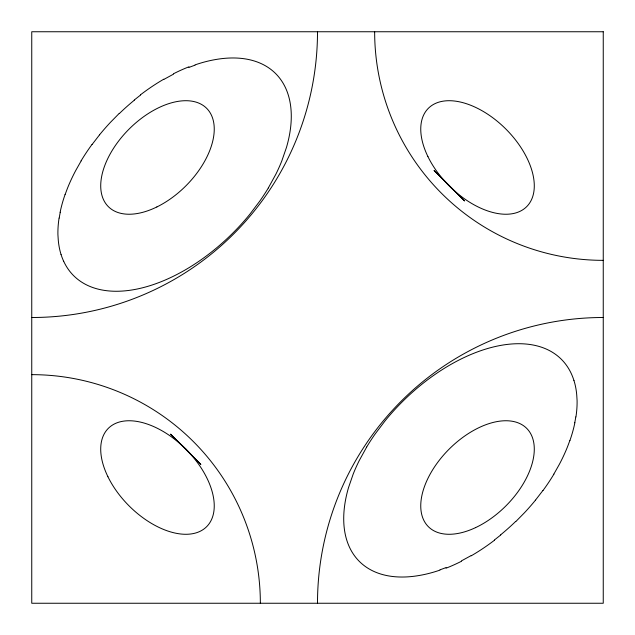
<?xml version="1.0" encoding="UTF-8"?>
<svg xmlns="http://www.w3.org/2000/svg" width="635" height="635" viewBox="0 0 635 635"><rect width="100%" height="100%" fill="white"/><g stroke="black" fill="none" stroke-linecap="round" stroke-linejoin="round"><path stroke-width="0.95" d="M65.095 194.604L67.35 188.571A141.526 81.701 -45 0 1 75.708 170.561L81.185 160.853M569.905 440.396L567.65 446.429A141.526 81.701 -45 0 1 559.292 464.439L553.815 474.147M268.335 187.952L275.796 174.355A140.51 81.129 -45 0 0 281.829 160.869L286.456 147.471A140.47 81.097 -45 0 0 289.544 134.549A144.669 83.518 -45 0 0 291.092 122.198A142.867 82.486 -45 0 0 215.789 59.515A144.256 83.312 -45 0 0 209.963 60.65A141.724 81.788 -45 0 0 195.072 64.873M366.665 447.048L359.204 460.645A140.51 81.129 -45 0 0 353.171 474.131L348.544 487.529A140.47 81.097 -45 0 0 345.456 500.451A144.669 83.518 -45 0 0 343.908 512.802A142.875 82.486 -45 0 0 419.211 575.485A144.256 83.312 -45 0 0 425.037 574.35A141.724 81.788 -45 0 0 439.928 570.127M92.075 144.518L99.576 134.803M542.925 490.482L535.424 500.197M119.142 113.49L110.411 122.38A140.549 81.129 -45 0 0 99.56 134.795M515.858 521.51L524.589 512.62A140.549 81.129 -45 0 0 535.44 500.205M134.255 100.02L140.589 95.012M500.745 534.98L494.411 539.988M163.806 79.438L173.411 74.208M471.194 555.561L461.589 560.792M317.5 31.75A285.75 285.75 0 0 1 31.75 317.5M31.75 374.65A228.6 228.6 0 0 1 260.35 603.25M317.5 603.25A285.75 285.75 0 0 1 603.25 317.5M603.25 260.35A228.6 228.6 0 0 1 374.65 31.75M60.119 212.304A141.661 81.788 -45 0 1 65.032 194.62M59.222 218.043A145.709 84.003 -45.1 0 1 60.261 212.249M59.063 218.099A141.367 81.701 -44.9 0 0 57.92 234.656L58.253 239.887A141.454 81.677 -45 0 0 61.031 254.452M63.667 261.295A144.375 83.352 -45 0 1 61.039 254.444M63.683 261.287A142.867 82.486 -45 0 0 233.22 232.68A144.653 83.51 -45 0 0 238.998 226.695A140.486 81.105 -45 0 0 249.801 214.297L259.675 201.255A140.486 81.113 -45 0 0 268.343 187.952M188.865 67.469A145.534 83.86 -44.9 0 1 195.016 65.191M173.411 73.795A141.43 81.891 -45.1 0 1 188.952 66.81M140.494 94.798A142.637 82.907 -45.1 0 1 163.774 79.2M119.261 113.625A141.216 81.256 -45 0 1 134.342 100.179M81.097 160.838A140.835 81.463 -45 0 1 91.988 144.486M574.881 422.696A141.661 81.788 -45 0 1 569.968 440.38M575.778 416.957A145.709 84.003 -45.1 0 1 574.739 422.751M575.937 416.901A141.367 81.701 -44.9 0 0 577.08 400.344L576.747 395.113A141.454 81.677 -45 0 0 573.969 380.548M573.961 380.555A144.375 83.352 -45 0 0 571.333 373.705A142.875 82.486 -45 0 0 401.78 402.312A144.653 83.51 -45 0 0 396.002 408.305A140.486 81.105 -45 0 0 385.199 420.703L375.325 433.745A140.486 81.113 -45 0 0 366.657 447.048M446.135 567.531A145.534 83.86 -44.9 0 1 439.984 569.809M461.589 561.205A141.43 81.891 -45.1 0 1 446.048 568.19M494.506 540.202A142.637 82.907 -45.1 0 1 471.226 555.8M515.739 521.375A141.216 81.256 -45 0 1 500.658 534.821M553.903 474.162A140.835 81.463 -45 0 1 543.012 490.514M603.25 31.75L31.75 31.75L31.75 603.25L603.25 603.25L603.25 31.75M464.471 200.85L434.149 170.529L464.471 200.85M185.904 449.175L170.529 434.149L200.85 464.471L185.904 449.175M107.926 476.726A69.525 40.14 45 0 0 206.24 527.074A69.525 40.14 45 0 0 158.274 428.76A69.525 40.14 45 0 0 107.926 476.726M475.623 527.598A69.525 40.14 -45 0 0 527.606 429.331A69.525 40.14 -45 0 0 429.331 475.623A69.525 40.14 -45 0 0 475.623 527.598M427.934 156.615A69.525 40.14 45 0 0 526.24 207.073A69.525 40.14 45 0 0 478.385 108.752A69.525 40.14 45 0 0 427.934 156.615M156.845 206.962A69.525 40.156 -45 0 0 206.962 108.641A69.525 40.156 -45 0 0 108.633 156.837A69.525 40.156 -45 0 0 156.845 206.962"/></g></svg>
